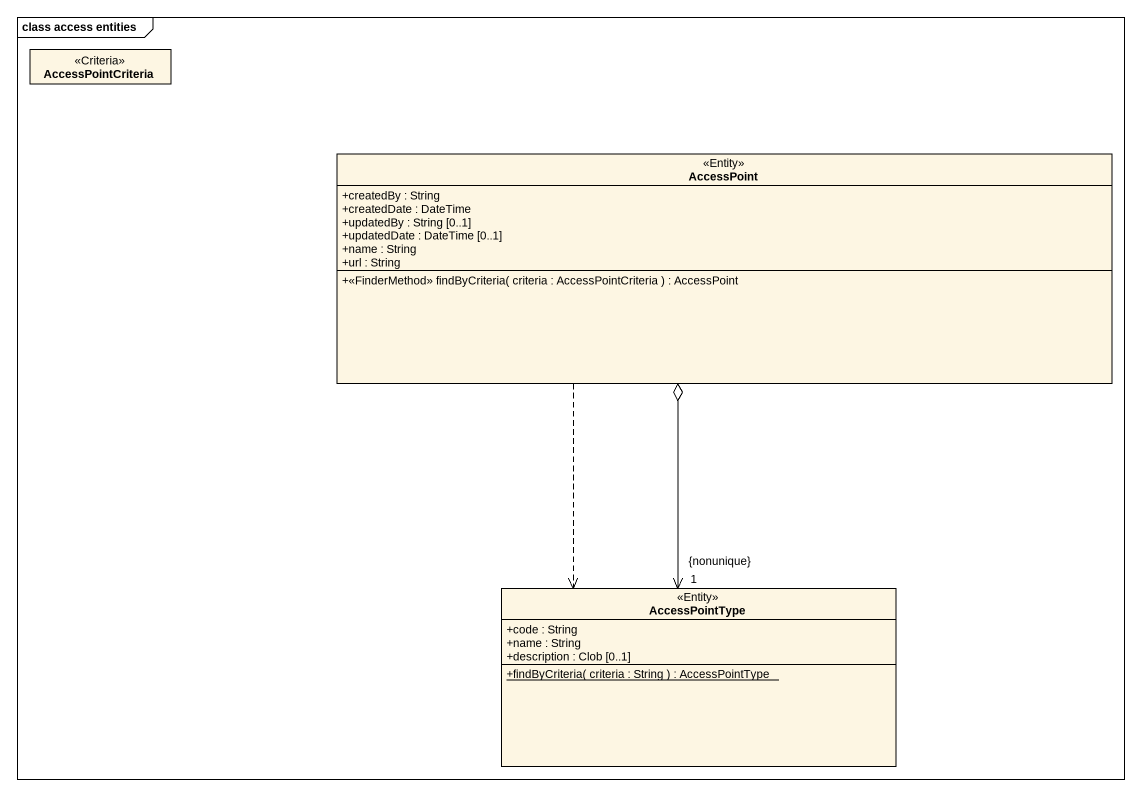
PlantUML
@startuml
mainframe class access entities
hide circle
hide empty members
skinparam classAttributeIconSize 0
class AccessPointCriteria <<Criteria>>
class AccessPoint <<Entity>> {
  +createdBy : String
  +createdDate : DateTime
  +updatedBy : String [0..1]
  +updatedDate : DateTime [0..1]
  +name : String
  +url : String
  +<<FinderMethod>> findByCriteria( criteria : AccessPointCriteria ) : AccessPoint
}
class AccessPointType <<Entity>> {
  +code : String
  +name : String
  +description : Clob [0..1]
  {static} +findByCriteria( criteria : String ) : AccessPointType
}
AccessPoint o--> "1\n{nonunique}" AccessPointType
AccessPoint ..> AccessPointType
@enduml
